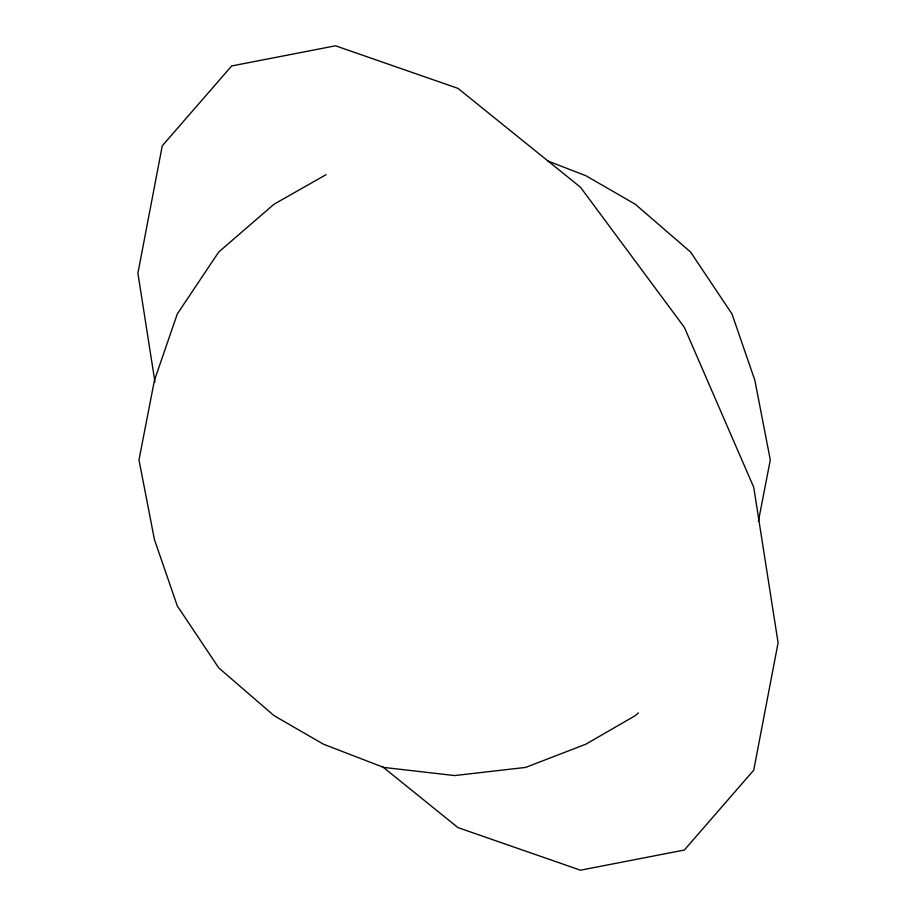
<?xml version="1.0" encoding="UTF-8"?>
<svg xmlns="http://www.w3.org/2000/svg" width="916" height="916" viewBox="0 0 916 916"><rect width="100%" height="100%" fill="white"/><g stroke="black" fill="none" stroke-linecap="round" stroke-linejoin="round"><path stroke-width="1.37" d="M758.368 521.422L770.299 459.935L754.853 380.3L731.998 313.97L690.572 252.026L635.212 204.188L585.839 175.689L547.894 161.044M638.406 712.923L635.212 715.682L585.839 744.193L525.647 767.413L454.645 775.566L383.644 767.413L323.451 744.193L274.067 715.682L218.706 667.856L177.292 605.911L154.438 539.581L138.98 459.935L154.438 380.3L177.292 313.97L218.706 252.026L274.067 204.188L326.062 174.67M382.281 766.497L458 827.617L580.492 870.2L684.344 850.037L753.731 770.184L778.096 642.803L753.731 487.289L684.344 327.321L580.492 187.242L458 88.383L335.508 45.8L231.656 65.963L162.269 145.816L137.904 273.197L154.964 382.052"/></g></svg>
